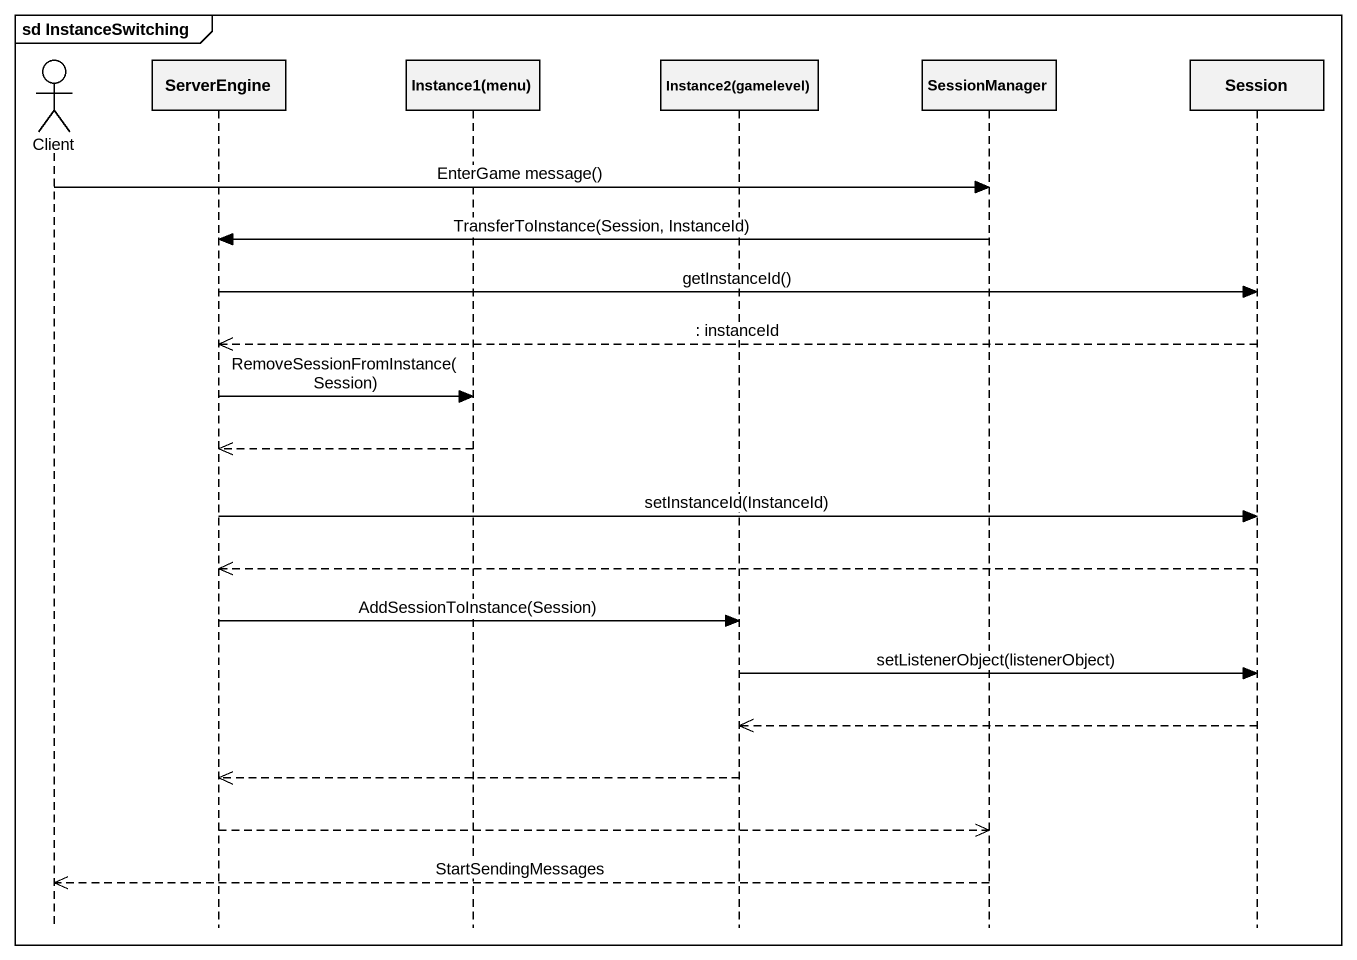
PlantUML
@startuml
mainframe sd InstanceSwitching
hide footbox
actor Client
participant ServerEngine
participant "Instance1(menu)" as Instance1_menu
participant "Instance2(gamelevel)" as Instance2_gamelevel
participant SessionManager
participant Session

Client -> SessionManager : EnterGame message()
SessionManager -> ServerEngine : TransferToInstance(Session, InstanceId)
ServerEngine -> Session : getInstanceId()
Session -->> ServerEngine : : instanceId
ServerEngine -> Instance1_menu : RemoveSessionFromInstance(Session)
Instance1_menu -->> ServerEngine
ServerEngine -> Session : setInstanceId(InstanceId)
Session -->> ServerEngine
ServerEngine -> Instance2_gamelevel : AddSessionToInstance(Session)
Instance2_gamelevel -> Session : setListenerObject(listenerObject)
Session -->> Instance2_gamelevel
Instance2_gamelevel -->> ServerEngine
ServerEngine -->> SessionManager
SessionManager -->> Client : StartSendingMessages
@enduml
